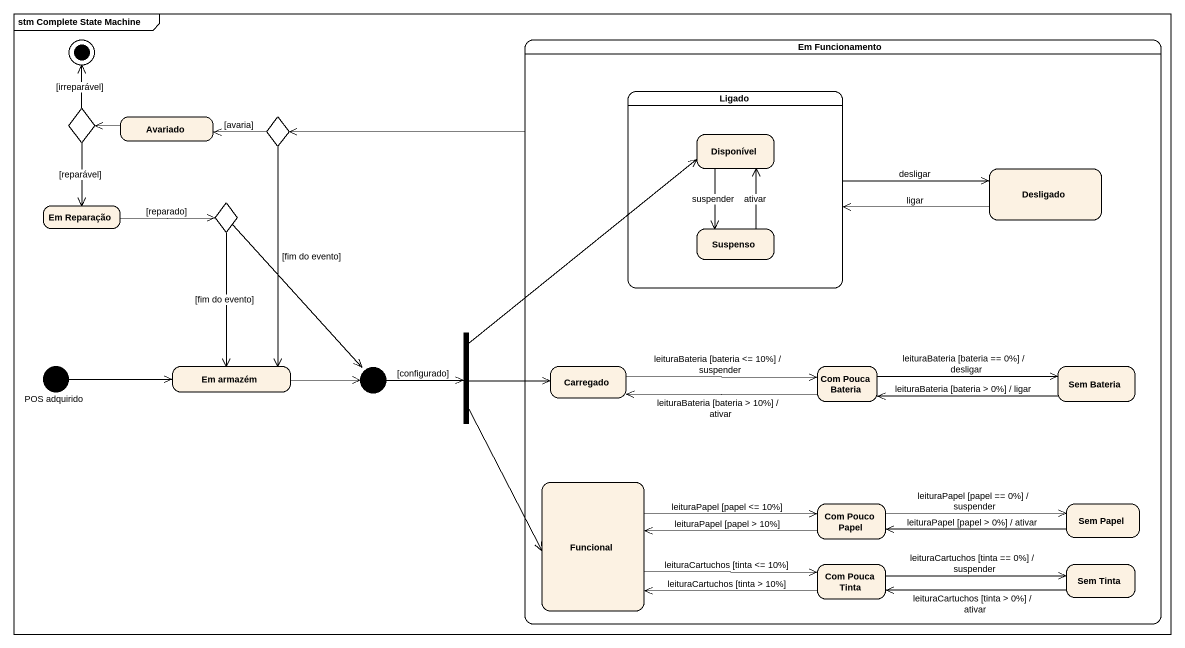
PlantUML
@startuml
mainframe stm Complete State Machine
hide empty description
state "Em Funcionamento" as Em_Funcionamento {
  state Ligado {
    state Disponível
    state Suspenso
  }
  state Desligado
  state Carregado
  state "Com Pouca Bateria" as Com_Pouca_Bateria
  state "Sem Bateria" as Sem_Bateria
  state Funcional
  state "Com Pouco Papel" as Com_Pouco_Papel
  state "Sem Papel" as Sem_Papel
  state "Com Pouca Tinta" as Com_Pouca_Tinta
  state "Sem Tinta" as Sem_Tinta
}
state choice1 <<choice>>
state Avariado
state choice2 <<choice>>
state "Em Reparação" as Em_Reparação
state choice3 <<choice>>
state fork1 <<fork>>
state "POS adquirido" as POS_adquirido <<start>>
state "Em armazém" as Em_armazém
state junction1 <<choice>>
Em_Funcionamento -left-> choice2
choice1 --> Em_Reparação : [reparável]
Avariado -left-> choice1
choice2 -left-> Avariado : [avaria]
choice2 --> Em_armazém : [fim do evento]
Ligado -right-> Desligado : desligar
Disponível --> Suspenso : suspender
Desligado -left-> Ligado : ligar
Em_Reparação -right-> choice3 : [reparado]
choice3 --> Em_armazém : [fim do evento]
choice3 --> junction1
Suspenso -up-> Disponível : ativar
fork1 -up-> Disponível
fork1 -right-> Carregado
fork1 --> Funcional
POS_adquirido -right-> Em_armazém
Em_armazém -right-> junction1
junction1 -right-> fork1 : [configurado]
Carregado -right-> Com_Pouca_Bateria : leituraBateria [bateria <= 10%] / suspender
Com_Pouca_Bateria -left-> Carregado : leituraBateria [bateria > 10%] / ativar
Com_Pouca_Bateria -right-> Sem_Bateria : leituraBateria [bateria == 0%] / desligar
Sem_Bateria -left-> Com_Pouca_Bateria : leituraBateria [bateria > 0%] / ligar
Funcional -right-> Com_Pouco_Papel : leituraPapel [papel <= 10%]
Funcional -right-> Com_Pouca_Tinta : leituraCartuchos [tinta <= 10%]
Com_Pouco_Papel -left-> Funcional : leituraPapel [papel > 10%]
Com_Pouco_Papel -right-> Sem_Papel : leituraPapel [papel == 0%] / suspender
Sem_Papel -left-> Com_Pouco_Papel : leituraPapel [papel > 0%] / ativar
Com_Pouca_Tinta -left-> Funcional : leituraCartuchos [tinta > 10%]
Com_Pouca_Tinta -right-> Sem_Tinta : leituraCartuchos [tinta == 0%] / suspender
Sem_Tinta -left-> Com_Pouca_Tinta : leituraCartuchos [tinta > 0%] / ativar
choice1 -up-> [*] : [irreparável]
@enduml
